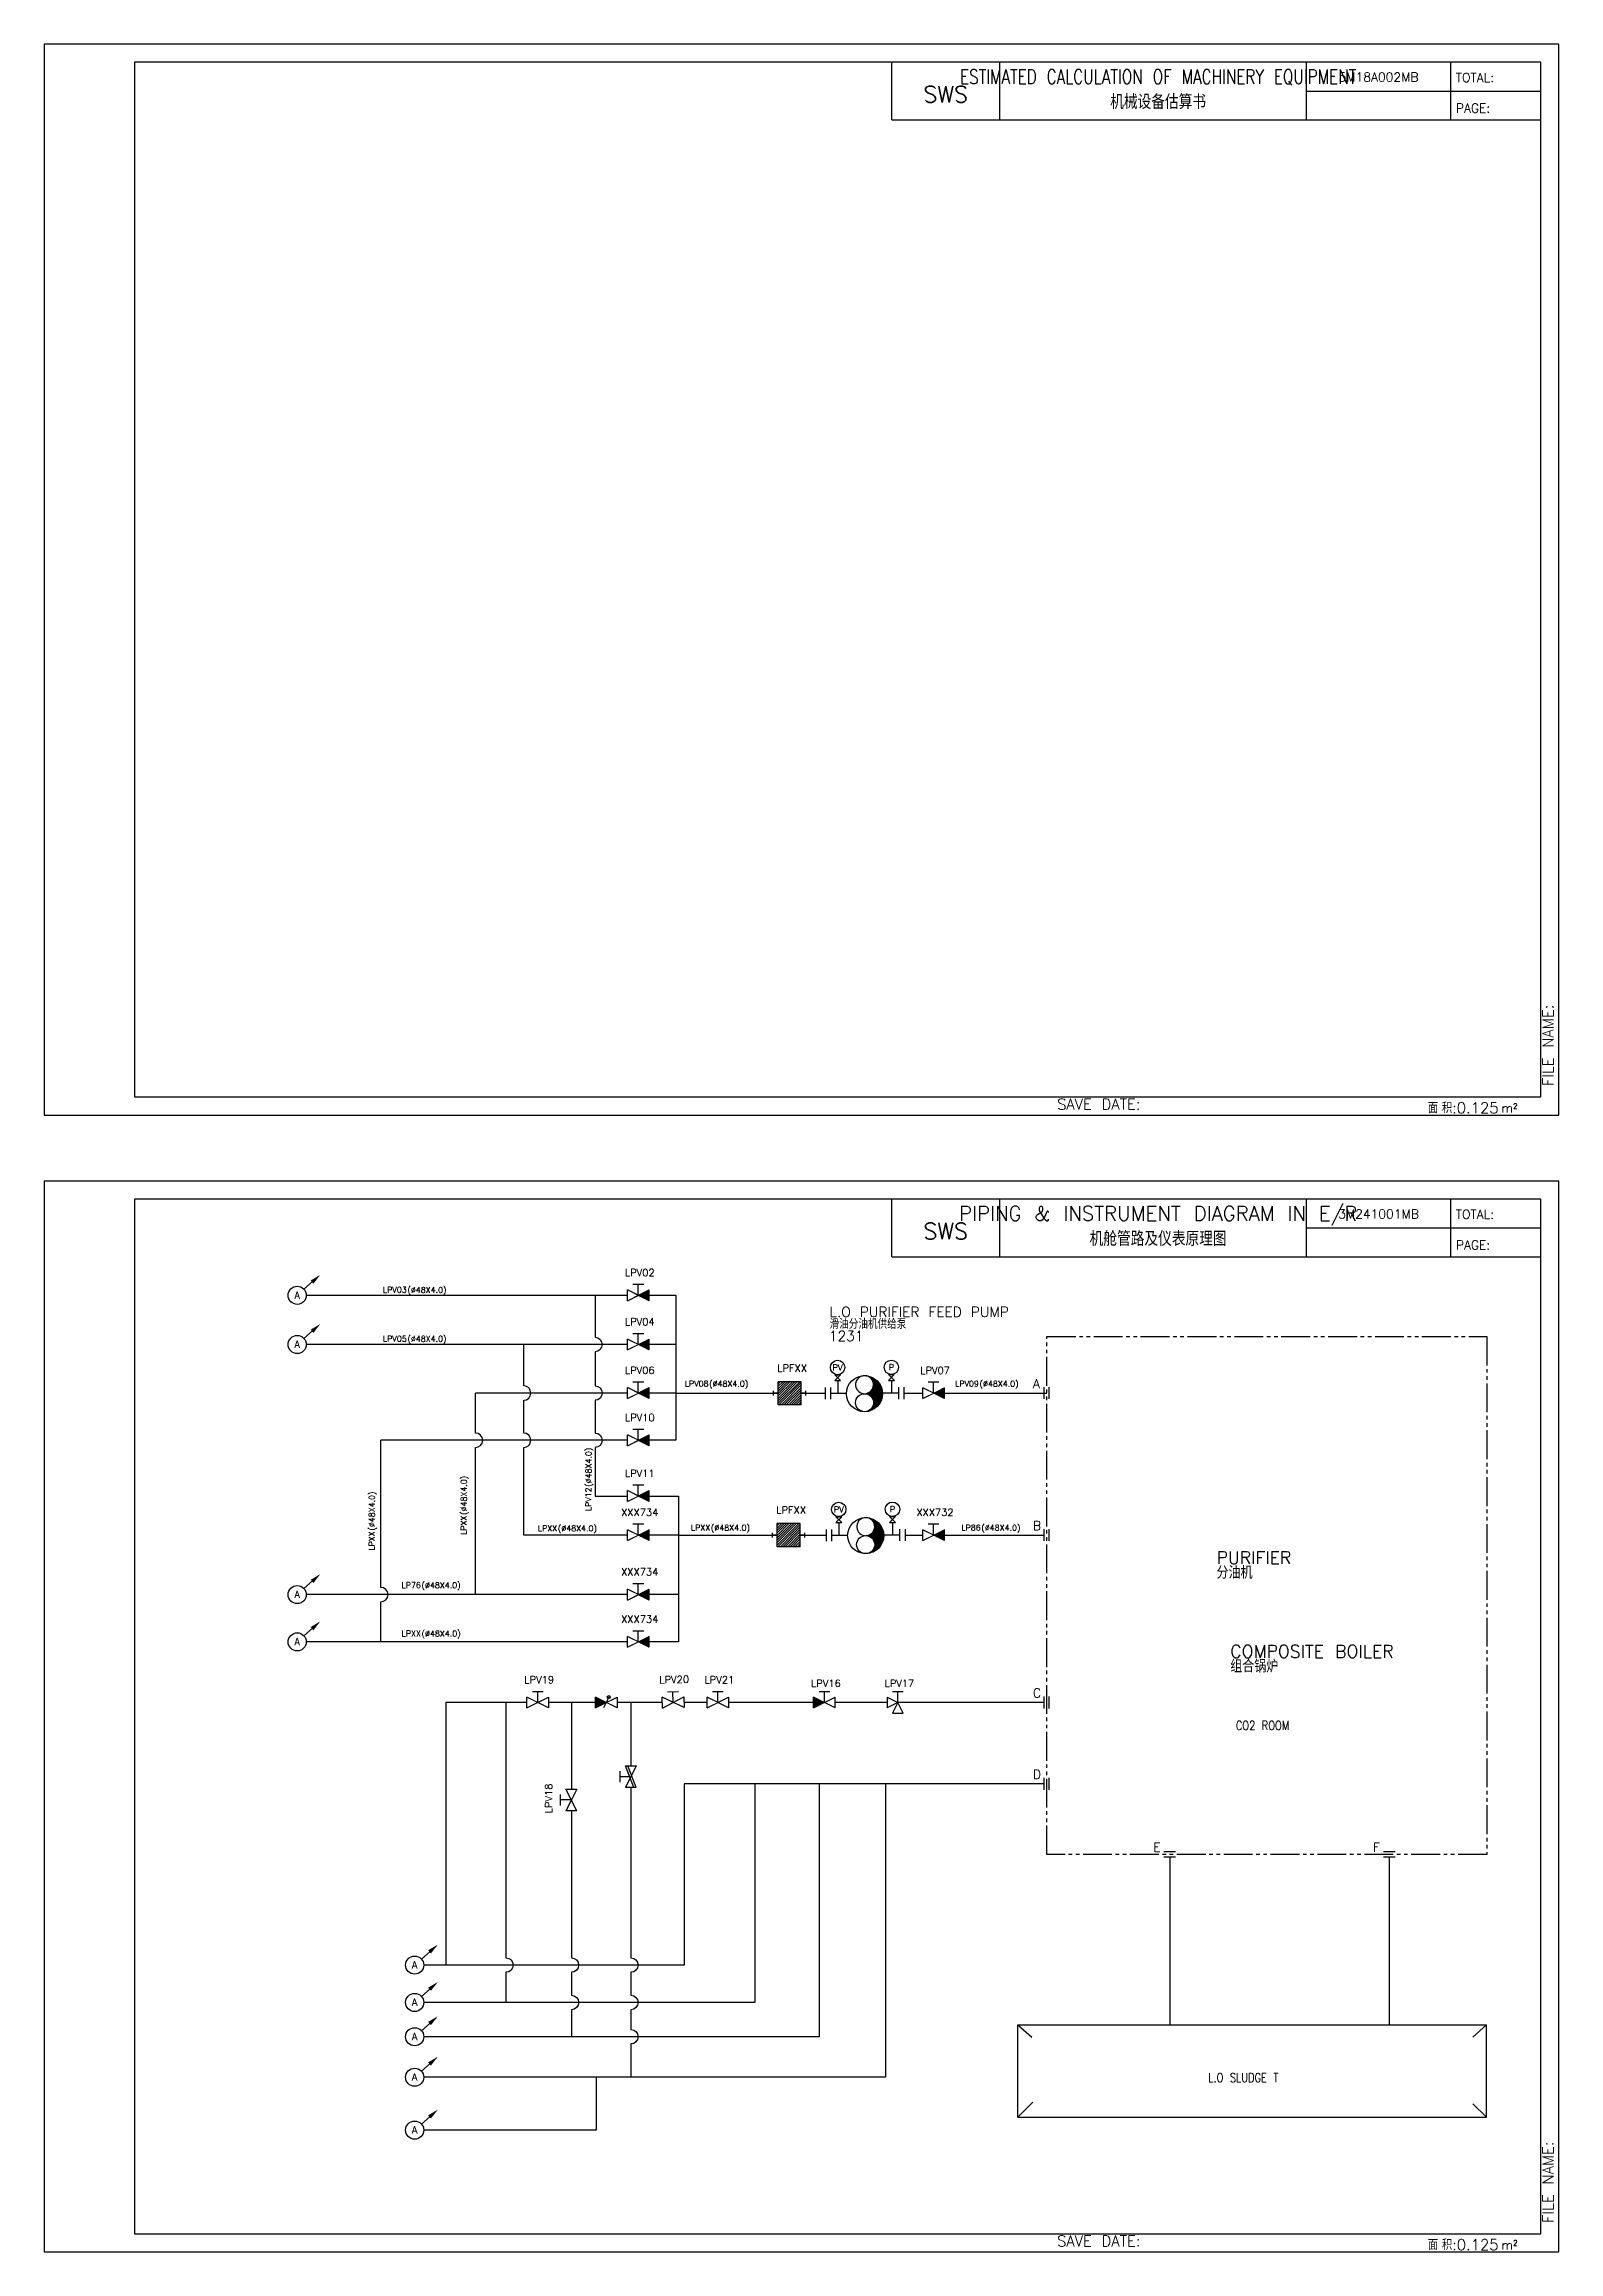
# Model space of a CAD drawing. Header units: millimetres. Extents: x 51 to 798, y 165 to 1101.
# Drawn here: x 51 to 471, y 488 to 1101 of the extents above; entities that cross this region are included whole.
import ezdxf
from ezdxf.enums import TextEntityAlignment as Align

# ---------------------------------------------------------------- set-up
doc = ezdxf.new("R2010")
doc.units = ezdxf.units.MM
doc.set_wipeout_variables(frame=1)
doc.linetypes.add('C_SOLID_L', pattern=[13, 8, -1, 1, -1, 1, -1])
for name, color, linetype in [('M001_Text', 2, 'Continuous'), ('M101_Equip', 221, 'Continuous'), ('M102_Equip_num', 2, 'Continuous'), ('M401_Hull', 4, 'Continuous'), ('M501_Pipe', 3, 'Continuous'), ('M503_Valve&Acces', 7, 'Continuous'), ('M504_Valve&Acces_num', 2, 'Continuous'), ('VALVE', 7, 'Continuous')]:
    doc.layers.add(name, color=color, linetype=linetype)
doc.styles.add('CHINESE', font='txt.shx', dxfattribs={"bigfont": 'hzdxf.shx'})
doc.styles.add('HZDXF', font='txt.shx', dxfattribs={"bigfont": 'hzdx.shx'})
doc.styles.add('HZS', font='txt.shx', dxfattribs={"width": 0.8, "bigfont": 'hzdx.shx'})
doc.styles.add('ITALICT', font='txt.shx')
doc.styles.add('ROMANC', font='txt.shx', dxfattribs={"width": 0.8})
doc.styles.add('ROMANS', font='txt.shx')
doc.styles.add('SYMED_CHINESE', font='txt.shx', dxfattribs={"bigfont": 'hzdx.shx'})

# ---------------------------------------------------------------- blocks, each defined once
blk = doc.blocks.new('SWD_IN_A3H')
at = {"color": 3}
for p, q in [((415, 292), (235, 292)), ((235, 276), (235, 292)), ((265, 276), (265, 292)), ((350, 276), (350, 292)), ((390, 292), (390, 276)), ((415, 276), (415, 292)), ((235, 276), (415, 276))]:
    blk.add_line(p, q, dxfattribs=at)
at = {"color": 7, "linetype": 'Continuous'}
blk.add_lwpolyline([(0, 0), (420, 0), (420, 297), (0, 297)], close=True, dxfattribs=at)
at = {"color": 1, "linetype": 'Continuous'}
blk.add_lwpolyline([(25, 5), (415, 5), (415, 292), (25, 292)], close=True, dxfattribs=at)
at = {"color": 3}
for points in [[(350, 284), (390, 284)], [(390, 284), (415, 284)]]:
    blk.add_lwpolyline(points, dxfattribs=at)
at = {"color": 7, "style": 'ROMANS'}
for s, height, p in [('TOTAL:', 2.5, (391.44, 286.5)), ('PAGE:', 2.5, (391.44, 278)), ('m', 2.5, (404.08, 0.68)), ('2', 1.5, (407.28, 1.7))]:
    blk.add_text(s, height=height, dxfattribs=at).set_placement(p)
at = {"color": 7, "style": 'CHINESE'}
blk.add_text('FILE NAME:', height=3, rotation=90, dxfattribs=at).set_placement((418.5, 8))
blk.add_text('SAVE DATE:', height=3, dxfattribs=at).set_placement((304, 1.5), align=Align.RIGHT)
at = {"color": 7, "linetype": 'Continuous', "style": 'HZDXF'}
for s, p in [('面', (383.67, 0.49)), ('积:0.125', (387.57, 0.49))]:
    blk.add_text(s, height=3, dxfattribs=at).set_placement(p)
at = {"color": 0}
for tag, height, style, p in [('DRAWINGNAME1', 4, 'SYMED_CHINESE', (308.88, 286)), ('DRAW_NO', 2.5, 'ROMANS', (370, 286.62)), ('COMPANY', 4.5, 'ITALICT', (250, 280.86)), ('DRAWINGNAME', 4, 'SYMED_CHINESE', (308.88, 279))]:
    blk.add_attdef(tag, text='', height=height, dxfattribs=dict(at, style=style)).set_placement(p, align=Align.CENTER)
for tag, height, style, p in [('TOTAL_PAGE', 2.5, 'ROMANS', (411.26, 286.62)), ('PAGE_NO', 2.5, 'ROMANS', (411.26, 278.12)), ('DATE', 3, 'CHINESE', (331, 1.5)), ('SAVETIME', 3, 'CHINESE', (352, 1.5))]:
    blk.add_attdef(tag, text='', height=height, dxfattribs=dict(at, style=style)).set_placement(p, align=Align.RIGHT)
at = {"color": 0, "style": 'ROMANS', "width": 0.8}
blk.add_attdef('MARK', text='', height=2.5, dxfattribs=at).set_placement((370, 278.12), align=Align.CENTER)
at = {"color": 0, "style": 'CHINESE'}
for tag, p in [('DRIVEMAP', (418.5, 87.76)), ('FILENAME', (418.5, 29))]:
    blk.add_attdef(tag, p, '', height=3, rotation=90, dxfattribs=at)
blk = doc.blocks.new('CONNECT_INNER')
at = {"color": 11}
blk.add_line((5.93, 5.27), (1.87, 1.66), dxfattribs=at)
blk.add_solid([(4.51, 3.21), (3.72, 4.1), (6.36, 5.65)], dxfattribs=at)
at = {"color": 2, "ltscale": 5, "style": 'ROMANS'}
blk.add_attdef('CODE', text='', height=2, dxfattribs=at).set_placement((-0.01, 0.07), align=Align.MIDDLE)
at = {"color": 0, "ltscale": 5, "style": 'SYMED_CHINESE', "flags": 1}
blk.add_attdef('SIZE', text='', height=2, dxfattribs=at).set_placement((8.37, 1.48), align=Align.MIDDLE)
at = {"color": 40, "ltscale": 5, "flags": 1}
for tag, p, height, style in [('CONNE', (-3.88, -5.26), 2, 'ROMANS'), ('CONNC', (-3.94, -8.1), 3, 'SYMED_CHINESE')]:
    blk.add_attdef(tag, p, '', height=height, dxfattribs=dict(at, style=style))
blk.add_wipeout([(0.13, 2.5), (0.26, 2.49), (0.37, 2.48), (0.61, 2.43), (0.61, 2.43), (0.84, 2.36), (0.97, 2.31), (1.08, 2.26), (1.3, 2.14), (1.42, 2.06), (1.56, 1.96), (1.67, 1.87), (1.77, 1.78), (1.77, 1.78), (1.87, 1.66), (1.95, 1.57), (2.06, 1.42), (2.12, 1.33), (2.22, 1.16), (2.3, 1), (2.34, 0.91), (2.41, 0.69), (2.45, 0.52), (2.48, 0.34), (2.5, 0.1), (2.5, -0.13), (2.48, -0.37), (2.45, -0.54), (2.41, -0.7), (2.35, -0.87), (2.25, -1.11), (2.16, -1.27), (2.06, -1.43), (1.96, -1.56), (1.81, -1.74), (1.67, -1.87), (1.55, -1.97), (1.45, -2.04), (1.33, -2.13), (1.14, -2.23), (0.96, -2.31), (0.8, -2.37), (0.59, -2.43), (0.4, -2.47), (0.23, -2.5), (-0.03, -2.51), (-0.28, -2.49), (-0.64, -2.42), (-0.91, -2.34), (-1.19, -2.2), (-1.46, -2.03), (-1.66, -1.87), (-1.86, -1.68), (-1.96, -1.56), (-2.05, -1.44), (-2.18, -1.23), (-2.29, -1.02), (-2.38, -0.8), (-2.44, -0.56), (-2.47, -0.42), (-2.5, -0.21), (-2.51, 0), (-2.5, 0.17), (-2.49, 0.28), (-2.47, 0.4), (-2.45, 0.54), (-2.4, 0.72), (-2.35, 0.87), (-2.29, 1.02), (-2.18, 1.23), (-2.13, 1.32), (-2.06, 1.43), (-1.97, 1.55), (-1.86, 1.68), (-1.72, 1.82), (-1.59, 1.94), (-1.4, 2.08), (-1.29, 2.15), (-1.16, 2.22), (-0.98, 2.31), (-0.84, 2.36), (-0.66, 2.42), (-0.42, 2.47), (-0.09, 2.5), (0.1, 2.5)])
at = {"color": 11}
blk.add_circle((0, 0), 2.51, dxfattribs=at)
at = {"color": 0, "ltscale": 5, "style": 'SYMED_CHINESE', "flags": 1}
blk.add_attdef('REMARKS', text='', height=2, dxfattribs=at).set_placement((10.9, -0.65), align=Align.MIDDLE)
blk = doc.blocks.new('齿轮泵')
for p, q in [((0.36, 0.01), (0.32, -0.03)), ((0.55, 0.06), (0.44, -0.05)), ((0.54, 2.45), (0.52, 2.43)), ((0.81, 0.18), (0.55, -0.08)), ((0.66, 2.44), (0.63, 2.4)), ((2.2, 1.42), (0.66, -0.12)), ((0.77, 2.4), (0.72, 2.35)), ((2.25, 1.34), (0.75, -0.17)), ((0.88, 2.37), (0.81, 2.3)), ((2.3, 1.25), (0.84, -0.22)), ((0.99, 2.34), (0.89, 2.24)), ((2.35, 1.16), (0.92, -0.28)), ((1.1, 2.3), (0.97, 2.18)), ((2.4, 1.06), (1, -0.34)), ((1.19, 2.26), (1.05, 2.11)), ((2.45, 0.97), (1.07, -0.41)), ((1.28, 2.21), (1.11, 2.04)), ((2.49, 0.87), (1.13, -0.49)), ((1.38, 2.16), (1.18, 1.96)), ((2.52, 0.76), (1.2, -0.57)), ((2.13, 1.5), (1.21, 0.58)), ((1.47, 2.11), (1.23, 1.87)), ((2.55, 0.65), (1.24, -0.66)), ((1.56, 2.06), (1.28, 1.78)), ((2.59, 0.54), (1.29, -0.75)), ((1.64, 1.99), (1.32, 1.68)), ((2.07, 1.58), (1.33, 0.84)), ((2.61, 0.42), (1.33, -0.86)), ((1.71, 1.93), (1.35, 1.57)), ((2.62, 0.3), (1.36, -0.96)), ((1.79, 1.87), (1.38, 1.46)), ((2.01, 1.66), (1.38, 1.04)), ((2.64, 0.17), (1.39, -1.08)), ((1.87, 1.8), (1.4, 1.33)), ((1.94, 1.73), (1.4, 1.19)), ((2.65, 0.04), (1.4, -1.21)), ((0.62, -2.42), (0.57, -2.47)), ((1.01, -2.17), (0.75, -2.43)), ((0.95, -2.37), (2.51, -0.81)), ((2.57, -0.6), (1.06, -2.12)), ((2.43, -1.03), (1.17, -2.29)), ((2.61, -0.42), (1.31, -1.72)), ((2.63, -0.26), (1.38, -1.52)), ((2.65, -0.11), (1.4, -1.36)), ((1.48, -2.12), (2.27, -1.33))]:
    blk.add_line(p, q)
for centre, radius in [((0.15, -0.01), 2.5), ((0.15, -1.26), 1.25)]:
    blk.add_circle(centre, radius)
blk.add_arc((0.15, 1.24), 1.25, 270, 262.8878)
blk = doc.blocks.new('压力表及旋塞')
at = {"color": 7, "linetype": 'Continuous'}
blk.add_lwpolyline([(-0.82, 5.14), (0.8, 5.14), (-0.82, 3.52), (0.82, 3.52)], close=True, dxfattribs=at)
blk.add_lwpolyline([(0, 3.52), (0, 0)], dxfattribs=at)
blk.add_circle((-0.02, 7.16), 2, dxfattribs=at)
at = {"color": 2, "linetype": 'Continuous', "style": 'ROMANS'}
blk.add_attdef('SN', text='', height=1.66, dxfattribs=at).set_placement((-0.02, 7.16), align=Align.MIDDLE)
blk = doc.blocks.new('真空压力表及旋塞')
at = {"color": 7, "linetype": 'Continuous'}
blk.add_lwpolyline([(-0.82, 5.14), (0.8, 5.14), (-0.82, 3.52), (0.82, 3.52)], close=True, dxfattribs=at)
blk.add_lwpolyline([(0, 3.52), (0, 0)], dxfattribs=at)
blk.add_circle((-0.02, 7.16), 2, dxfattribs=at)
at = {"color": 2, "linetype": 'Continuous', "style": 'ROMANS'}
blk.add_attdef('SN', text='', height=1.66, dxfattribs=at).set_placement((-0.02, 7.16), align=Align.MIDDLE)
blk = doc.blocks.new('直通截止止回阀')
blk.add_wipeout([(-3, 1.5), (-3, -1.5), (0, 0)])
blk.add_wipeout([(0, 0), (3, 1.5), (3, -1.5)])
h = blk.add_hatch()
h.set_pattern_fill('ANSI31', color=256, scale=0.05, style=0)
h.set_pattern_definition([(45, (-1535.32346, 547.90707), (-0.112253202, 0.112253202), [])])
h.paths.add_polyline_path([(0, 0), (-3, 1.5), (-3, -1.5)])
for p, q in [((-3, -1.5), (3, 1.5)), ((3, -1.5), (-3, 1.5)), ((-3, -1.5), (-3, 1.5)), ((-3, -1.5), (-3, 1.5)), ((-1.5, 3), (1.5, 3)), ((0, 0), (0, 3)), ((3, -1.5), (3, 1.5)), ((3, -1.5), (3, 1.5))]:
    blk.add_line(p, q)
blk = doc.blocks.new('VALVE_CODE')
at = {"style": 'ROMANS', "flags": 1}
for tag, p in [('NAME', (-3.92, 0.56)), ('DN', (-2.6, 0.61)), ('PN', (-1.18, 0.47)), ('TYPE', (0.48, 0.45)), ('STANDARD', (1.45, 0.43)), ('MATERIAL(BODY)', (2.61, 0.46)), ('MATERIAL(DISC)', (3.99, 0.35)), ('MATERIAL(STEM)', (5.47, 0.39)), ('INSTALLING_FORM', (7.24, 0.42)), ('EXTENSION_ROD', (7.74, 0.39)), ('SURFACE_TREATMENT', (8.99, 0.3)), ('QTY.', (10.31, 0.41)), ('WEIGHT', (11.69, 0.23)), ('CERT.', (13.4, 0.32)), ('NAMEPLATE', (14.73, 0.26)), ('DWG._NAME', (16.24, 0.17)), ('REMARKS', (17.82, 0.31)), ('POR_NO.', (19.2, 0.21)), ('MATERIAL_CODE', (20.73, 0.09)), ('MOD.HISTORY', (22.19, 0.08))]:
    blk.add_attdef(tag, p, '', height=2, dxfattribs=at)
at = {"color": 2, "style": 'ROMANS'}
blk.add_attdef('CODE', text='', height=2, dxfattribs=at).set_placement((0.41, 1.3), align=Align.MIDDLE)
blk = doc.blocks.new('PIPE_CODE')
at = {"color": 2, "style": 'ROMANS'}
blk.add_attdef('CODE', text='', height=2, dxfattribs=at).set_placement((0.28, 0.9), align=Align.RIGHT)
at = {"color": 2, "style": 'ROMANS', "flags": 1}
blk.add_attdef('INSULATION', text='', height=2, dxfattribs=at).set_placement((4.91, 0.94), align=Align.CENTER)
at = {"color": 2, "style": 'ROMANS'}
for tag, p in [('SERVICE', (4.91, 0.88)), ('CLASS', (1.46, -2.93))]:
    blk.add_attdef(tag, text='', height=2, dxfattribs=at).set_placement(p, align=Align.CENTER)
blk.add_attdef('SIZE', (0.52, 0.86), '', height=2, dxfattribs=at)
at = {"color": 2, "style": 'ROMANS', "flags": 1}
for tag, p in [('DESIGN_PRESSURE', (1.52, 0.85)), ('DN', (2.08, 0.85)), ('DESIGN_TEMP', (2.46, 0.84)), ('MATERIAL', (4.52, 0.83)), ('PIPE_CONN.(JOINT)', (6.8, 0.91)), ("FITT'G", (7.54, 0.76)), ('PIPE_CONN.(GASKET)', (8.17, 0.8)), ('HYD.TEST(SHOP)', (9.93, 0.79)), ('HYD.TEST(SHIP)', (10.94, 0.8)), ('REMARK', (11.83, 0.8))]:
    blk.add_attdef(tag, p, '', height=2, dxfattribs=at)
blk = doc.blocks.new('直通单联滤器')
blk.add_wipeout([(-2.21, 2.21), (2.07, 2.21), (2.07, -2.07), (-2.21, -2.07)])
h = blk.add_hatch()
h.set_pattern_fill('ANSI31', color=256, scale=0.1, style=0)
h.paths.add_polyline_path([(2.07, -2.07), (2.07, 2.21), (-2.21, 2.21), (-2.21, -2.07)])
for p, q in [((-3.07, 0.5), (-3.07, -0.36)), ((-3.07, 0.07), (-2.21, 0.07)), ((-2.21, 2.21), (2.07, 2.21)), ((-2.21, 2.21), (-2.21, -2.07)), ((2.07, 2.21), (2.07, -2.07)), ((2.07, 0.07), (2.93, 0.07)), ((2.93, 0.5), (2.93, -0.36)), ((-2.21, -2.07), (2.07, -2.07))]:
    blk.add_line(p, q)
blk = doc.blocks.new('FITT_CODE')
at = {"color": 2, "style": 'ROMANS'}
blk.add_attdef('CODE', text='', height=2, dxfattribs=at).set_placement((0, 1.07), align=Align.MIDDLE)
at = {"style": 'ROMANS', "flags": 1}
for tag, p in [('STANDARD', (4.27, 0)), ('NAME', (19.65, 0)), ('DN', (27.56, 0)), ('PN', (31.76, 0)), ('MATERIAL', (35.9, 0)), ('QTY.', (-4.01, -3.07)), ('WEIGHT', (-3.74, -5.98)), ('CERT.', (3.14, -3.07)), ('SURFACE_TREATMENT', (7.76, -5.98)), ('NAMEPLATE', (11.84, -3.07)), ('REMARKS', (29.8, -3.07)), ('MATERIAL_CODE', (40.55, -5.98)), ('POR_NO.', (-3.74, -9.04)), ('MOD.HISTORY', (-3.74, -12.18)), ('DWG._NAME', (11.39, -9.04))]:
    blk.add_attdef(tag, p, '', height=2, dxfattribs=at)
blk = doc.blocks.new('EQUIP_CODE')
at = {"linetype": 'Continuous', "style": 'SYMED_CHINESE', "flags": 1}
blk.add_attdef('MARK', text='', height=3.5, dxfattribs=at).set_placement((-5.31, 1.22), align=Align.MIDDLE)
at = {"linetype": 'Continuous', "style": 'SYMED_CHINESE'}
for tag, p in [('NAMEE', (0, 0)), ('NAMEC', (0, -4.12)), ('CAPACITY', (-0.23, -13.04))]:
    blk.add_attdef(tag, p, '', height=3.5, dxfattribs=at)
at = {"linetype": 'Continuous', "style": 'SYMED_CHINESE', "flags": 1}
for tag, p in [('TYPE', (0, -8.55)), ('WGT.(KG)', (0, -21.67)), ('QTY.', (-0.14, -17.18)), ('MANUFACTURE', (0, -25.93)), ('REMARKS', (0, -29.65))]:
    blk.add_attdef(tag, p, '', height=3.5, dxfattribs=at)
blk = doc.blocks.new('CODE_TANK')
at = {"linetype": 'Continuous', "width": 0.8}
for tag, p, height, style in [('NAME(E)', (0, 0), 2.5, 'ROMANC'), ('NAME(C)', (0, -5.03), 3.5, 'HZS')]:
    blk.add_attdef(tag, p, '', height=height, dxfattribs=dict(at, style=style))
at = {"linetype": 'Continuous', "style": 'SYMED_CHINESE'}
blk.add_attdef('CAPACITY', (0, -11.33), '', height=3.5, dxfattribs=at)
at = {"linetype": 'Continuous', "style": 'SYMED_CHINESE', "flags": 1}
for tag, p in [('LOCATION', (0, -15.56)), ('REMARKS', (0.23, -19.91))]:
    blk.add_attdef(tag, p, '', height=3.5, dxfattribs=at)
blk = doc.blocks.new('直角截止阀')
blk.add_wipeout([(-3, 1.5), (-3, -1.5), (0, 0)])
blk.add_wipeout([(-1.5, -3), (1.5, -3), (0, 0)])
for p, q in [((-3, 1.5), (-3, -1.5)), ((-3, 1.5), (0, 0)), ((0, 0), (-3, -1.5)), ((-1.5, 3), (1.5, 3)), ((0, 0), (-1.5, -3)), ((0, 0), (0, 3)), ((1.5, -3), (0, 0)), ((-1.5, -3), (1.5, -3))]:
    blk.add_line(p, q)
blk = doc.blocks.new('板式止回阀')
blk.add_wipeout([(-3, 1.5), (-3, -1.5), (0, 0)])
blk.add_wipeout([(0, 0), (3, 1.5), (3, -1.5)])
h = blk.add_hatch()
h.set_pattern_fill('ANSI31', color=256, scale=0.05, style=0)
h.set_pattern_definition([(45, (-1535.37231, 577.35505), (-0.112253202, 0.112253202), [])])
h.paths.add_polyline_path([(0, 0), (-3, 1.5), (-3, -1.5)])
at = {"layer": 'VALVE'}
for p, q in [((-3, -1.5), (3, 1.5)), ((3, -1.5), (-3, 1.5)), ((-3, -1.5), (-3, 1.5)), ((0.71, 1.5), (-0.71, -1.5)), ((3, 1.5), (3, -1.5))]:
    blk.add_line(p, q, dxfattribs=at)
blk.add_circle((0.71, 1.5), 0.405, dxfattribs=at)
blk = doc.blocks.new('蝶阀')
blk.add_wipeout([(-3, 1.5), (-3, -1.5), (0.37, -0.18)])
blk.add_wipeout([(3, 1.5), (-0.37, 0.18), (3, -1.5)])
for p, q in [((3, -1.5), (-3, 1.5)), ((-3, -1.5), (-3, 1.5)), ((-3, -0.85), (3, 1.5)), ((-3, -1.5), (3, 0.85)), ((-1.5, 3), (1.5, 3)), ((0, 0.33), (0, 3)), ((3, 1.5), (3, -1.5))]:
    blk.add_line(p, q)
blk = doc.blocks.new('直通截止阀')
blk.add_wipeout([(-3, -1.5), (-3, 1.5), (0, 0)])
blk.add_wipeout([(3, 1.5), (3, -1.5), (0, 0)])
for p, q in [((3, -1.5), (-3, 1.5)), ((-3, -1.5), (3, 1.5)), ((-3, -1.5), (-3, 1.5)), ((-1.5, 3), (1.5, 3)), ((0, 0), (0, 3)), ((3, 1.5), (3, -1.5))]:
    blk.add_line(p, q)

msp = doc.modelspace()

# ---------------------------------------------------------------- linework, layer by layer
at = {"layer": 'M101_Equip', "ltscale": 134.916}
for p, q in [((267.94, 724.72), (267.94, 727.99)), ((269.44, 724.72), (269.44, 727.99)), ((288.29, 724.76), (288.29, 728.03)), ((289.79, 724.76), (289.79, 728.03)), ((328.59, 724.78), (328.59, 728.05)), ((330.02, 724.78), (330.02, 728.05)), ((268.26, 685.34), (268.26, 688.61)), ((269.76, 685.34), (269.76, 688.61)), ((288.61, 685.39), (288.61, 688.66)), ((290.11, 685.39), (290.11, 688.66)), ((328.59, 685.39), (328.59, 688.66)), ((330.02, 685.39), (330.02, 688.66)), ((328.59, 638.97), (328.59, 642.24)), ((330.02, 638.97), (330.02, 642.24)), ((328.59, 616.4), (328.59, 619.67)), ((330.02, 616.4), (330.02, 619.67)), ((361.77, 599.25), (365.04, 599.25)), ((361.77, 597.83), (365.04, 597.83)), ((422.65, 599.25), (425.93, 599.25)), ((422.65, 597.83), (425.93, 597.83))]:
    msp.add_line(p, q, dxfattribs=at)
at = {"layer": 'M101_Equip'}
for p, q in [((269.44, 726.35), (273.81, 726.35)), ((288.29, 726.4), (283.88, 726.4)), ((269.76, 686.98), (274.13, 686.98)), ((288.61, 687.03), (284.2, 687.03))]:
    msp.add_line(p, q, dxfattribs=at)
at = {"layer": 'M101_Equip', "linetype": 'C_SOLID_L'}
msp.add_lwpolyline([(329.35, 742.09), (451.38, 742.09), (451.38, 598.44), (329.35, 598.44)], close=True, dxfattribs=at)
at = {"layer": 'M401_Hull'}
for p, q in [((321.31, 551.21), (451.29, 551.21)), ((321.31, 535.08), (321.31, 551.21)), ((321.31, 551.21), (325.17, 547.8)), ((321.31, 551.21), (451.29, 551.21)), ((321.31, 525.62), (321.31, 551.21)), ((321.31, 551.21), (325.17, 547.8)), ((451.29, 551.21), (447.47, 547.78)), ((451.29, 551.21), (447.47, 547.78)), ((451.29, 551.21), (447.47, 547.78)), ((451.29, 535.08), (451.29, 551.21)), ((451.29, 535.08), (451.29, 551.21)), ((451.29, 525.62), (451.29, 551.21)), ((321.31, 525.62), (325.43, 529.73)), ((451.29, 525.62), (447.47, 529.26)), ((451.29, 525.62), (447.47, 529.26)), ((451.29, 525.62), (447.47, 529.26)), ((321.31, 525.62), (451.29, 525.62)), ((321.31, 525.62), (451.29, 525.62))]:
    msp.add_line(p, q, dxfattribs=at)
at = {"layer": 'M501_Pipe', "color": 3}
for p, q in [((226.46, 726.42), (267.94, 726.35)), ((227.21, 687.03), (268.26, 687.03))]:
    msp.add_line(p, q, dxfattribs=at)
for points in [[(121.47, 753.53), (226.46, 753.53), (226.46, 713.32), (144.66, 713.32)], [(226.46, 739.89), (121.47, 739.89)], [(226.46, 726.42), (170.9, 726.42)], [(289.79, 726.4), (329.35, 726.4)], [(204.05, 697.86), (227.21, 697.86), (227.21, 657.42), (122.23, 657.42)], [(227.21, 687.03), (184.27, 687.03)], [(290.11, 687.03), (328.59, 687.03)], [(227.21, 670.52), (122.23, 670.52)], [(328.59, 640.61), (162.66, 640.61)], [(162.66, 640.61), (162.66, 567.77)], [(179.35, 640.61), (179.35, 576.15)], [(213.99, 640.61), (213.99, 576.15)], [(328.59, 618.04), (228.76, 618.04)], [(228.76, 618.04), (228.76, 576.15)], [(248.41, 618.04), (248.41, 576.15)], [(266.25, 618.04), (266.25, 576.15)], [(284.58, 618.04), (284.58, 576.15)], [(363.4, 597.83), (363.4, 551.22)], [(424.29, 597.83), (424.29, 551.22)], [(284.58, 576.15), (284.58, 536.67), (153.63, 536.67)], [(266.25, 576.15), (266.25, 547.9), (154.04, 547.9)], [(248.41, 576.15), (248.41, 557.4), (154.04, 557.4)], [(228.76, 576.15), (228.76, 567.77), (154.04, 567.77)], [(204.39, 536.67), (204.39, 521.99), (153.84, 521.99)]]:
    msp.add_lwpolyline(points, dxfattribs=at)
at = {"layer": 'M501_Pipe'}
for points in [[(204.05, 753.53), (204.05, 741.89), (204.05, 741.89, -1), (204.05, 737.89), (204.05, 737.89), (204.05, 728.42), (204.05, 728.42, -1), (204.05, 724.42), (204.05, 724.42), (204.05, 715.32), (204.05, 715.32, -1), (204.05, 711.32), (204.05, 711.32), (204.05, 697.86)], [(184.27, 687.03), (184.27, 711.32), (184.27, 711.32, 1), (184.27, 715.32), (184.27, 715.32), (184.27, 724.42), (184.27, 724.42, 1), (184.27, 728.42), (184.27, 728.42), (184.27, 739.89)], [(170.9, 670.52), (170.9, 711.32), (170.9, 711.32, 1), (170.9, 715.32), (170.9, 715.32), (170.9, 726.42)], [(144.66, 657.42), (144.66, 668.52), (144.66, 668.52, 1), (144.66, 672.52), (144.66, 672.52), (144.66, 713.32)], [(179.35, 576.15), (179.35, 569.77), (179.35, 569.77, -1), (179.35, 565.77), (179.35, 565.77), (179.35, 557.4)], [(197.5, 576.15), (197.5, 569.77), (197.5, 569.77, -1), (197.5, 565.77), (197.5, 565.77), (197.5, 559.4), (197.5, 559.4, -1), (197.5, 555.4), (197.5, 555.4), (197.5, 547.9)], [(213.99, 576.15), (213.99, 569.77), (213.99, 569.77, -1), (213.99, 565.77), (213.99, 565.77), (213.99, 559.4), (213.99, 559.4, -1), (213.99, 555.4), (213.99, 555.4), (213.99, 549.9), (213.99, 549.9, -1), (213.99, 545.9), (213.99, 545.9), (213.99, 536.67)]]:
    msp.add_lwpolyline(points, format="xyb", dxfattribs=at)
msp.add_lwpolyline([(197.5, 640.61), (197.5, 576.15)], dxfattribs=at)

# ---------------------------------------------------------------- block references
ref = msp.add_blockref('SWD_IN_A3H', (51.31, 803.54))
ref.add_attrib('COMPANY', 'SWS', dxfattribs={"color": 0, "height": 4.5, "style": 'ITALICT'}).set_placement((301.31, 1084.4), align=Align.CENTER)
ref.add_attrib('DRAW_NO', '5M18A002MB', dxfattribs={"color": 0, "height": 2.5, "style": 'ROMANS'}).set_placement((421.31, 1090.16), align=Align.CENTER)
ref.add_attrib('DRAWINGNAME1', 'ESTIMATED CALCULATION OF MACHINERY EQUIPMENT', dxfattribs={"color": 0, "height": 4, "style": 'SYMED_CHINESE', "width": 0.77}).set_placement((360.19, 1089.54), align=Align.CENTER)
ref.add_attrib('DRAWINGNAME', '机械设备估算书', dxfattribs={"color": 0, "height": 4, "style": 'SYMED_CHINESE'}).set_placement((360.19, 1082.54), align=Align.CENTER)
msp.add_blockref('SWD_IN_A3H', (51.31, 488.23)).add_auto_attribs({'COMPANY': 'SWS', 'DRAW_NO': '3M241001MB', 'DRAWINGNAME1': 'PIPING & INSTRUMENT DIAGRAM IN E/R', 'DRAWINGNAME': '机舱管路及仪表原理图'})
at = {"layer": 'M001_Text'}
for p, values in [((381.74, 632.97), {'NAME(E)': 'CO2 ROOM'}), ((374.1, 535.31), {'NAME(E)': 'L.O SLUDGE T'})]:
    msp.add_blockref('CODE_TANK', p, dxfattribs=at).add_auto_attribs(values)
at = {"layer": 'M101_Equip', "xscale": 2, "yscale": 2, "zscale": 2}
for p in [(278.48, 726.27), (278.8, 686.9)]:
    msp.add_blockref('齿轮泵', p, dxfattribs=at)
at = {"layer": 'M102_Equip_num'}
ref = msp.add_blockref('EQUIP_CODE', (269.09, 747.52), dxfattribs=dict(at, xscale=0.8, yscale=0.8, zscale=0.8))
ref.add_attrib('NAMEE', 'L.O PURIFIER FEED PUMP', (269.09, 747.52), dxfattribs={"layer": '0', "linetype": 'Continuous', "height": 2.8, "style": 'SYMED_CHINESE'})
ref.add_attrib('NAMEC', '滑油分油机供给泵', (269.09, 744.22), dxfattribs={"layer": '0', "linetype": 'Continuous', "height": 2.8, "style": 'SYMED_CHINESE'})
ref.add_attrib('CAPACITY', '1231', (268.9, 740.85), dxfattribs={"layer": '0', "linetype": 'Continuous', "height": 2.8, "style": 'SYMED_CHINESE'})
for p, values in [((376.39, 679.02), {'NAMEE': 'PURIFIER', 'NAMEC': '分油机'}), ((380.2, 653.03), {'NAMEE': 'COMPOSITE BOILER', 'NAMEC': '组合锅炉'})]:
    msp.add_blockref('EQUIP_CODE', p, dxfattribs=at).add_auto_attribs(values)
at = {"layer": 'M401_Hull', "xscale": 0.8, "yscale": 0.8, "zscale": 0.8}
for p, values in [((151.62, 753.53), {'CODE': 'LPV03', 'SIZE': '(%%C48X4.0)'}), ((151.62, 739.96), {'CODE': 'LPV05', 'SIZE': '(%%C48X4.0)'}), ((235.29, 727.51), {'CODE': 'LPV08', 'SIZE': '(%%C48X4.0)'}), ((310.27, 727.51), {'CODE': 'LPV09', 'SIZE': '(%%C48X4.0)'}), ((193.33, 687.41), {'CODE': 'LPXX', 'SIZE': '(%%C48X4.0)'}), ((235.77, 687.57), {'CODE': 'LPXX', 'SIZE': '(%%C48X4.0)'}), ((310.76, 687.57), {'CODE': 'LP86', 'SIZE': '(%%C48X4.0)'}), ((155.54, 671.63), {'CODE': 'LP76', 'SIZE': '(%%C48X4.0)'}), ((155.55, 658.22), {'CODE': 'LPXX', 'SIZE': '(%%C48X4.0)'})]:
    msp.add_blockref('PIPE_CODE', p, dxfattribs=at).add_auto_attribs(values)
at = {"layer": 'M401_Hull', "xscale": 0.8, "yscale": 0.8, "zscale": 0.8, "rotation": 90}
for p, values in [((203.73, 700.02), {'CODE': 'LPV12', 'SIZE': '(%%C48X4.0)'}), ((143.66, 687.85), {'CODE': 'LPXX', 'SIZE': '(%%C48X4.0)'}), ((169.15, 692.21), {'CODE': 'LPXX', 'SIZE': '(%%C48X4.0)'})]:
    msp.add_blockref('PIPE_CODE', p, dxfattribs=at).add_auto_attribs(values)
at = {"layer": 'M503_Valve&Acces'}
for name, p, values in [('真空压力表及旋塞', (271.34, 726.35), {'SN': 'PV'}), ('压力表及旋塞', (286.24, 726.4), {'SN': 'P'}), ('真空压力表及旋塞', (271.66, 686.98), {'SN': 'PV'}), ('压力表及旋塞', (286.55, 687.03), {'SN': 'P'})]:
    msp.add_blockref(name, p, dxfattribs=at).add_auto_attribs(values)

# ---------------------------------------------------------------- texts
at = {"layer": 'M001_Text', "style": 'SYMED_CHINESE'}
for s, p in [('A', (325.48, 727.81)), ('B', (325.48, 688.42)), ('C', (325.48, 642)), ('D', (325.48, 619.43)), ('E', (358.87, 599.22)), ('F', (419.75, 599.22))]:
    msp.add_text(s, height=2.5, dxfattribs=at).set_placement(p)

# ---------------------------------------------------------------- next in the draw order: block references
msp.add_blockref('直角截止阀', (288.04, 640.61))
at = {"layer": 'M001_Text'}
for p in [(121.47, 753.53), (121.47, 739.89), (121.47, 670.52), (121.47, 657.42), (154.04, 567.77), (154.04, 536.67), (154.04, 521.99)]:
    msp.add_blockref('CONNECT_INNER', p, dxfattribs=at).add_auto_attribs({'CODE': 'A'})
at = {"layer": 'M503_Valve&Acces', "xscale": -1}
for p in [(216.05, 753.53), (216.05, 739.89), (216.05, 726.42), (297.92, 726.4), (216.05, 713.32), (216.05, 697.86), (216.05, 687.03), (297.92, 687.03), (216.05, 670.52), (216.05, 657.42)]:
    msp.add_blockref('直通截止止回阀', p, dxfattribs=at)
at = {"layer": 'M503_Valve&Acces', "xscale": 1.5, "yscale": 1.5, "zscale": 1.5, "rotation": 180}
for p in [(257.93, 726.47), (257.66, 687.13)]:
    msp.add_blockref('直通单联滤器', p, dxfattribs=at)
at = {"layer": 'M503_Valve&Acces'}
for name, p in [('直通截止阀', (188.17, 640.61)), ('直通截止阀', (238.11, 640.61)), ('直通截止止回阀', (267.67, 640.61)), ('板式止回阀', (207.15, 640.61))]:
    msp.add_blockref(name, p, dxfattribs=at)
for name, p, rotation in [('直通截止阀', (225.73, 640.61), 1.269998585980467), ('蝶阀', (213.99, 620.02), 90), ('直通截止阀', (197.5, 613.57), 89.99999999999999)]:
    msp.add_blockref(name, p, dxfattribs=dict(at, rotation=rotation))

# ---------------------------------------------------------------- next in the draw order: block references
at = {"layer": 'M001_Text'}
msp.add_blockref('CONNECT_INNER', (154.04, 557.4), dxfattribs=at).add_auto_attribs({'CODE': 'A'})
at = {"layer": 'M503_Valve&Acces'}
for p in [(258.7, 732.27), (258.43, 692.93)]:
    msp.add_blockref('FITT_CODE', p, dxfattribs=at).add_auto_attribs({'CODE': 'LPFXX'})
at = {"layer": 'M504_Valve&Acces_num'}
for p, values in [((216.05, 758.53), {'CODE': 'LPV02'}), ((216.05, 744.89), {'CODE': 'LPV04'}), ((216.05, 731.42), {'CODE': 'LPV06'}), ((297.92, 731.4), {'CODE': 'LPV07'}), ((216.05, 718.32), {'CODE': 'LPV10'}), ((216.05, 702.86), {'CODE': 'LPV11'}), ((216.05, 692.03), {'CODE': 'XXX734'}), ((297.92, 692.03), {'CODE': 'XXX732'}), ((216.05, 675.52), {'CODE': 'XXX734'}), ((216.05, 662.42), {'CODE': 'XXX734'}), ((188.17, 645.61), {'CODE': 'LPV19'}), ((238.11, 645.61), {'CODE': 'LPV21'}), ((267.67, 644.61), {'CODE': 'LPV16'}), ((288.04, 644.61), {'CODE': 'LPV17'})]:
    msp.add_blockref('VALVE_CODE', p, dxfattribs=at).add_auto_attribs(values)
for p, rotation, values in [((225.62, 645.67), 1.269998585980467, {'CODE': 'LPV20'}), ((192.5, 613.57), 89.99999999999999, {'CODE': 'LPV18'})]:
    msp.add_blockref('VALVE_CODE', p, dxfattribs=dict(at, rotation=rotation)).add_auto_attribs(values)

# ---------------------------------------------------------------- next in the draw order: block references
at = {"layer": 'M001_Text'}
msp.add_blockref('CONNECT_INNER', (154.04, 547.9), dxfattribs=at).add_auto_attribs({'CODE': 'A'})

doc.saveas('drawing.dxf')
